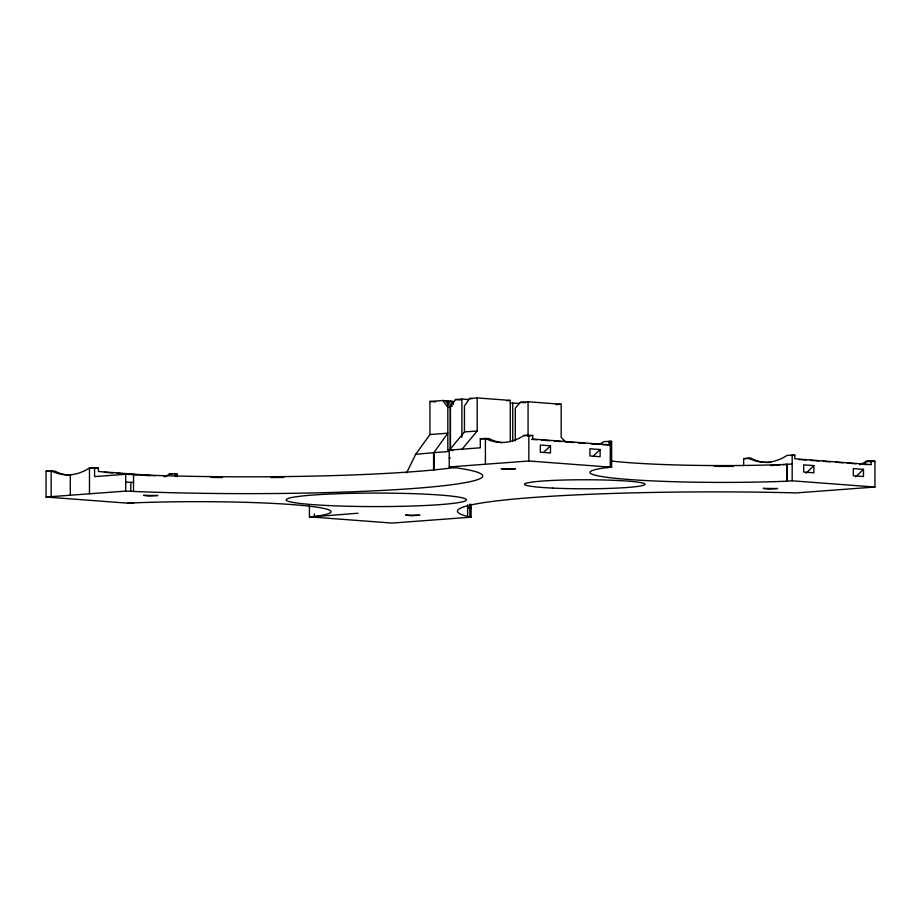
<?xml version="1.0" encoding="UTF-8"?>
<svg xmlns="http://www.w3.org/2000/svg" width="921" height="921" viewBox="0 0 921 921"><rect width="100%" height="100%" fill="white"/><g stroke="black" fill="none" stroke-linecap="round" stroke-linejoin="round"><path stroke-width="1.38" d="M532.672 439.19L532.683 435.46L523.738 435.552A70.295 49.676 -85.7 0 1 485.413 438.431L480.302 438.822L480.313 447.802L449.218 450.116L449.218 466.935L455.607 467.73A235.753 17.683 0 0 1 413.414 488.487A235.753 17.683 0 0 1 136.273 491.561L125.682 491.089L125.682 474.269L136.239 474.741A235.753 17.683 0 0 0 455.688 467.384M130.782 491.342L130.782 482.339M133.533 491.457L133.533 474.626M510.292 441.573L510.292 400.416L477.205 397.93L469.549 398.494L464.437 406.069L464.437 431.949L448.147 451.578L434.102 452.625L434.102 469.963L433.584 470.309L433.584 452.971L447.825 433.192L429.946 434.516L415.693 454.306L406.575 472.957M447.825 451.267L447.825 407.312L442.725 400.497L429.946 401.452L429.946 434.516M447.813 405.194L447.813 400.877L452.061 406.552M450.369 449.206L450.369 407.496L445.269 400.693M452.902 404.146L452.902 401.268L442.725 400.497M461.882 437.383L461.882 399.069L455.492 399.541L450.381 407.117L450.381 449.609M469.814 504.167L469.814 517.084L471.092 517.176L471.092 504.271M461.824 449.529L477.205 430.993L477.205 397.93M550.493 445.799L550.493 452.982L540.316 452.223L540.316 445.027L550.493 445.799L543.655 452.407M600.112 449.529L600.112 456.724L589.935 455.953L589.935 448.769L600.112 449.529L593.274 456.137M610.289 441.297L610.289 467.12L606.651 467.58L611.613 467.223L611.613 441.401L603.957 441.585A70.295 49.665 -85.7 0 1 598.811 444.532M743.65 465.635L743.65 458.623L748.75 458.232A70.295 49.676 -85.9 0 0 787.064 455.377L794.811 455.193L794.811 458.785L871.128 464.656M606.628 467.58A133.211 9.993 0 0 0 627.512 479.381A133.211 9.993 0 0 0 784.151 481.303L787.075 481.188L787.087 464.357L792.175 463.977M787.075 481.188L792.175 480.808L792.187 454.997M813.865 465.612L813.865 472.807L803.688 472.036L803.688 464.852L813.865 465.612L806.048 473.164M863.484 469.353L863.484 476.537L853.307 475.777L853.307 468.582L863.484 469.353L855.667 476.905M871.116 464.529L871.116 461.076L866.016 461.467L862.942 463.251A70.295 49.596 -84.6 0 1 859.788 464.84M467.615 504.881L467.615 516.485A256.798 19.249 0 0 1 533.017 497.49A256.798 19.249 0 0 1 786.787 492.666L795.986 492.931L874.938 487.036L874.95 461.375L871.116 461.076M864.957 464.069L866.016 461.467L874.95 461.375L866.016 461.467M565.022 441.401L561.177 437.314L561.177 404.25L528.067 401.752L520.4 402.327L515.3 408.153L515.3 440.94M434.102 452.625L415.693 454.306M166.528 475.869L169.591 474.004L174.702 473.624L177.281 473.82L177.281 476.618M523.738 435.552L528.838 435.184L528.85 460.995L611.613 467.223M310.699 516.946L357.958 513.227M771.257 462.307L770.543 462.388A70.295 49.676 -85.9 0 1 751.375 458.428L748.75 458.232M751.375 458.428L743.65 458.623M506.458 400.704L510.292 400.416M510.188 403.087L519.64 403.421M556.065 404.63L561.177 404.25M464.437 431.949L477.205 430.993M527.572 435.852L532.683 435.46M125.682 474.269L94.587 476.594L94.587 467.615L89.475 467.96A70.295 49.619 -85 0 1 51.162 470.815L46.05 471.218L46.062 497.029L128.744 503.257L133.66 502.889A133.211 9.981 0 0 1 292.222 504.604A133.211 9.981 0 0 1 314.372 516.485M609.057 441.585L611.613 441.401M609.069 441.205L609.069 444.808L602.357 444.693M46.062 497.029L125.682 491.089M449.218 466.935L528.85 460.995M770.578 465.6L780.202 464.875M782.954 464.668L787.087 464.357L784.162 464.472A133.211 9.993 0 0 1 610.876 460.972M471.092 517.176L392.127 523.07L309.421 516.854L309.421 505.376M309.421 516.854L314.337 516.485L314.337 513.872M790.978 455.469L794.811 455.193M169.188 474.039L172.169 474.2M127.489 503.154L133.66 502.889M480.302 438.822L489.247 438.718A70.295 49.676 -85.7 0 0 501.876 442.564M48.606 471.207L46.05 471.218L48.594 471.402M89.475 493.794L89.475 467.96L98.397 467.903L98.409 471.494L154.924 475.731M133.533 482.454L125.682 482.086M469.549 398.494L472.093 398.689M520.4 402.327L525.5 402.707M461.882 399.069L468.766 399.587M455.492 399.541L460.581 399.933M429.946 401.452L435.633 401.878M447.825 407.312L450.369 407.496M532.683 439.052L609.069 444.808M531.544 439.363L537.208 439.789M541.456 440.1L549.952 440.745M554.2 441.067L561.292 441.596M565.54 441.919L574.036 442.552M578.284 442.874L585.365 443.415M591.029 443.841L598.109 444.371M799.163 459.498L806.243 460.028M810.492 460.35L818.988 460.995M823.236 461.306L830.328 461.847M835.992 462.273L843.072 462.803M847.32 463.125L855.816 463.758M860.064 464.08L867.145 464.61M489.247 438.718L485.413 438.431L485.413 464.23M449.218 450.116L452.913 450.542M792.175 480.808L874.938 487.036M449.218 457.933L450.507 458.036M94.587 467.615L98.397 467.903L89.475 467.96M104.349 472.323L112.846 472.957M117.094 473.279L124.185 473.808M129.849 474.234L136.93 474.764M141.178 475.086L149.674 475.72M471.092 508.185L467.615 507.494L469.261 507.908M467.615 516.485L469.814 517.084M450.357 401.072L452.913 404.48M70.284 474.776L70.318 495.222M787.328 464.345L787.328 481.176M528.067 401.752L528.067 435.806M512.744 402.891L512.744 441.217M176.026 473.728L176.026 476.525M174.702 473.624L174.702 476.019M51.162 496.649L51.162 470.815L54.984 471.149A70.295 49.619 -85 0 0 70.836 475.201M733.6 466.371A144.079 10.799 0 0 1 714.27 466.371M283.806 477.423A246.678 18.501 0 0 1 271.096 477.539M222.502 477.539A246.678 18.501 0 0 1 211.07 477.435M166.344 476.606A246.678 18.501 0 0 1 163.926 476.548M405.77 515.092L410.847 515.76L419.941 515.242L405.77 515.092M763.405 488.406L768.482 489.063L777.577 488.544L763.405 488.406M143.664 495.371L148.753 496.039L157.836 495.51L143.664 495.371M501.3 468.674L506.389 469.342L515.472 468.824L501.3 468.674M552.968 488.107A60.21 4.513 0 0 0 644.965 484.423A60.21 4.513 0 0 0 556.445 480.29A60.21 4.513 0 0 0 552.968 488.107M328.636 505.571A90.131 6.758 0 0 0 466.371 500.068A90.131 6.758 0 0 0 333.851 493.875A90.131 6.758 0 0 0 328.636 505.571"/></g></svg>
